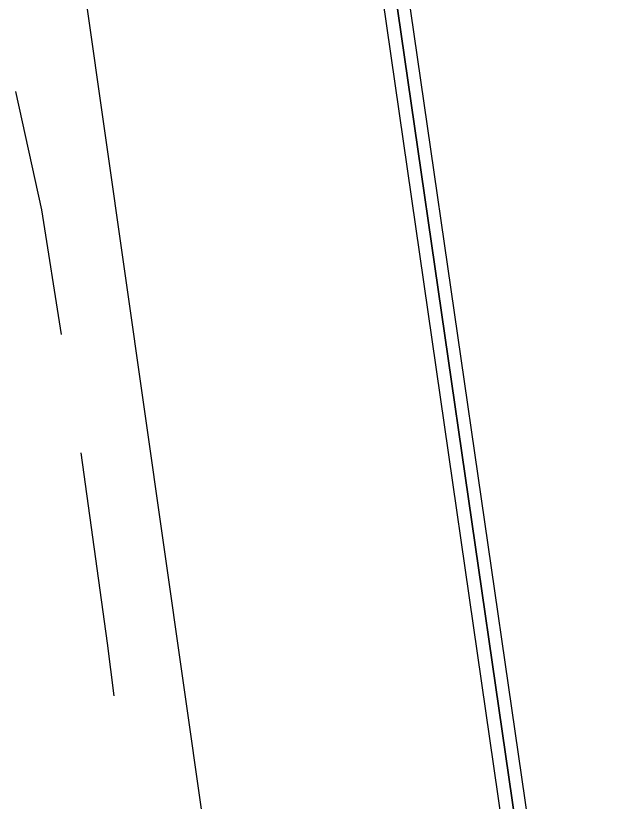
# Model space of a CAD drawing. Header units: feet. Extents: x -84 to 198, y -22 to 181.
# Drawn here: x 122.747 to 123.947, y 47.508 to 49.105 of the extents above; entities that cross this region are included whole.
import ezdxf

# ---------------------------------------------------------------- set-up
doc = ezdxf.new("R2010")
doc.units = ezdxf.units.FT
doc.layers.add('A-LINEA', color=7, linetype='CONTINUOUS')

msp = doc.modelspace()

# ---------------------------------------------------------------- linework, layer by layer
at = {"layer": 'A-LINEA'}
msp.add_line((123.28, 46.4044), (122.8267, 49.5778), dxfattribs=at)
msp.add_line((123.28, 46.4044), (122.8267, 49.5778), dxfattribs=at)
for points in [[(123.9467, 46.3778), (123.4533, 49.7778), (123.44, 49.7911), (123.4267, 49.7778), (123.92, 46.3778), (123.92, 46.3644), (123.9333, 46.3778), (123.9467, 46.3778)], [(123.9467, 46.3778), (123.4533, 49.7778), (123.44, 49.7911), (123.4267, 49.7778), (123.92, 46.3778), (123.92, 46.3644), (123.9333, 46.3778), (123.9467, 46.3778)], [(123.92, 46.3644), (123.92, 46.3778), (123.4267, 49.7778), (123.4133, 49.7778), (123.4, 49.7778), (123.8933, 46.3644), (123.92, 46.3644)], [(123.92, 46.3644), (123.92, 46.3778), (123.4267, 49.7778), (123.4133, 49.7778), (123.4, 49.7778), (123.8933, 46.3644), (123.92, 46.3644)], [(122.84, 48.4578), (122.8, 48.7111), (122.7467, 48.9511)], [(122.84, 48.4578), (122.8, 48.7111), (122.7467, 48.9511)], [(122.9467, 47.7244), (122.9333, 47.8311), (122.88, 48.2178)], [(122.9467, 47.7244), (122.9333, 47.8311), (122.88, 48.2178)]]:
    msp.add_lwpolyline(points, dxfattribs=at)

doc.saveas('drawing.dxf')
